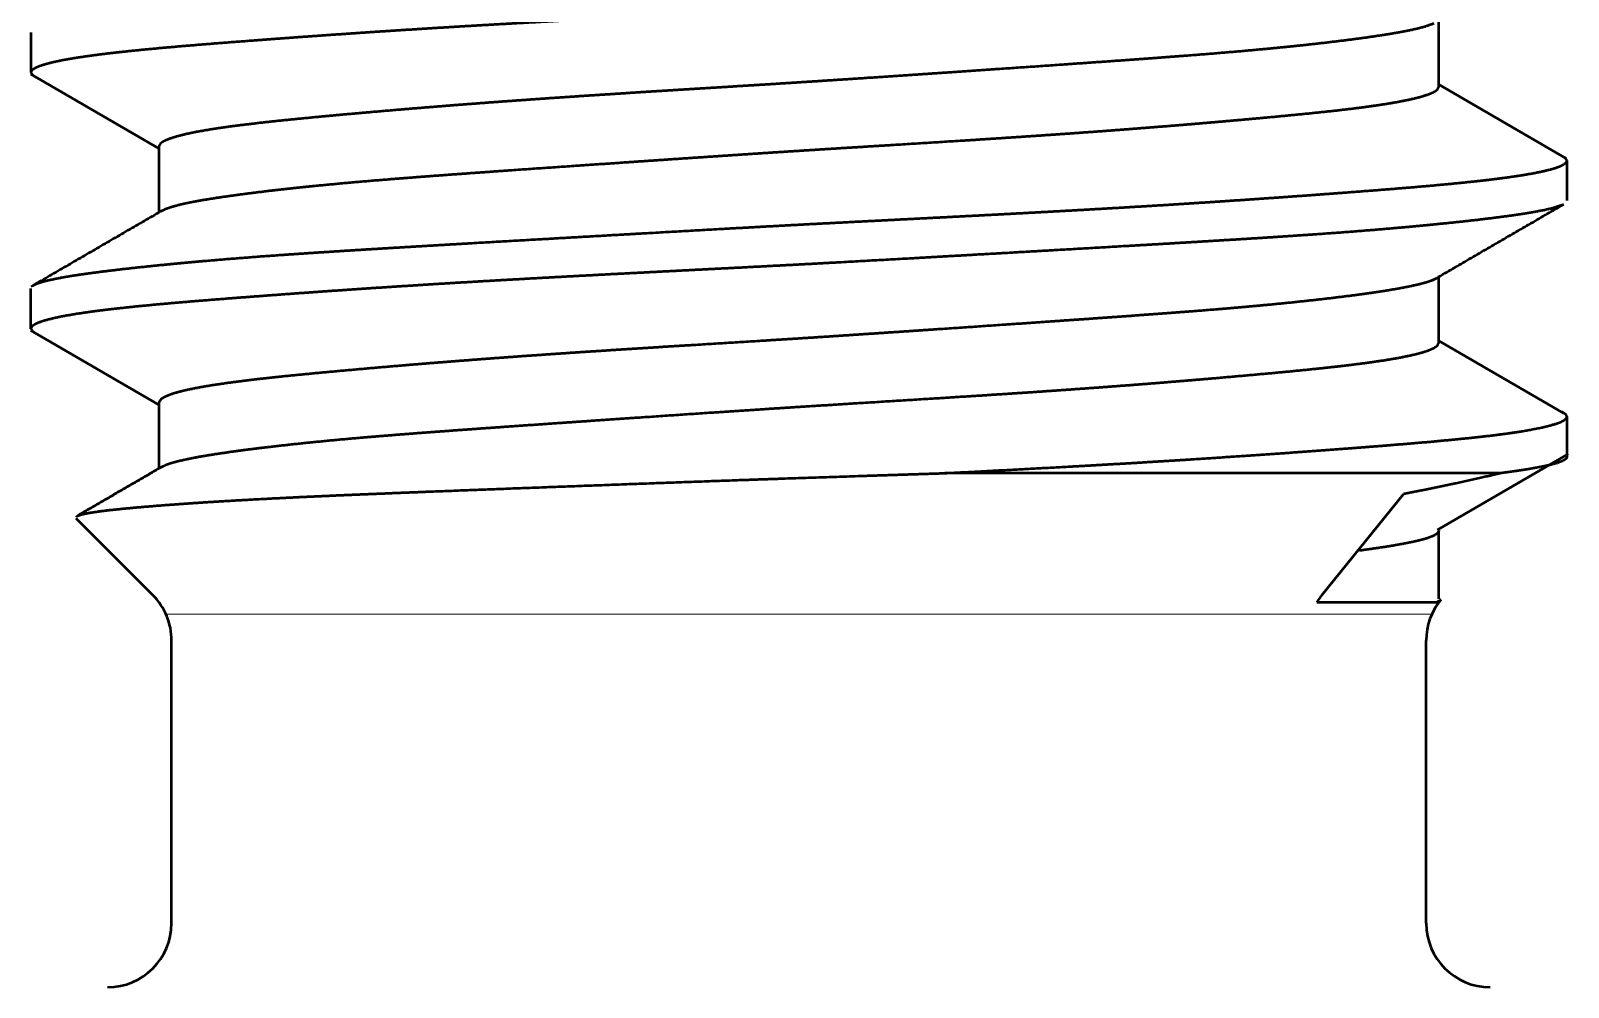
# Paper-space layout 'Layout1' of a CAD drawing. Header units: millimetres. Extents: x 0 to 420, y 0 to 297.
# Drawn here: x 111.19 to 117.2, y 132.7 to 136.43 of the extents above; entities that cross this region are included whole.
import ezdxf

# ---------------------------------------------------------------- set-up
doc = ezdxf.new("R2010")
doc.units = ezdxf.units.MM
doc.layers.add('170', color=7, linetype='Continuous', true_color=0xffffff)

psp = doc.layouts.get("Layout1")

# ---------------------------------------------------------------- linework, layer by layer
at = {"layer": '170', "color": 155, "linetype": 'Continuous', "lineweight": 50}
for p, q in [((116.6914, 136.2122), (116.6914, 136.4707)), ((111.1914, 136.4238), (111.1914, 136.2673)), ((111.1914, 136.2673), (111.1989, 136.2562)), ((111.1914, 136.2606), (111.6914, 135.9705)), ((117.1885, 135.9324), (116.6914, 136.2208)), ((111.6914, 135.9789), (111.6914, 135.7207)), ((117.1914, 135.9238), (117.181, 135.9368)), ((117.1914, 135.7673), (117.1914, 135.9238)), ((116.6914, 135.2122), (116.6914, 135.4707)), ((111.1914, 135.2673), (111.1914, 135.4238)), ((111.1914, 135.2673), (111.1995, 135.2559)), ((111.1919, 135.2602), (111.6914, 134.9704)), ((117.1779, 134.9379), (116.6914, 135.2202)), ((111.6914, 134.9789), (111.6914, 134.7208)), ((117.1914, 134.7673), (117.1914, 134.9238)), ((116.6861, 134.482), (117.1879, 134.7739)), ((117.1914, 134.776), (117.1962, 134.7788)), ((116.2335, 134.2263), (116.5532, 134.6214)), ((111.6682, 134.2263), (111.3685, 134.526)), ((116.6914, 134.2123), (116.6914, 134.4789)), ((111.7414, 132.9456), (111.7414, 134.0495)), ((116.6414, 132.9456), (116.6414, 134.0495))]:
    psp.add_line(p, q, dxfattribs=at)
at = {"layer": '170', "color": 155, "linetype": 'Continuous', "lineweight": 13}
psp.add_line((116.6638, 134.1531), (111.7189, 134.1531), dxfattribs=at)
at = {"layer": '170', "color": 155, "linetype": 'Continuous', "lineweight": 50}
for centre, start, end in [((111.4914, 134.0495), 0, 45), ((116.8914, 134.0495), 140.54204, 180), ((111.4914, 132.9456), 270, 0), ((116.8914, 132.9456), 180, 270)]:
    psp.add_arc(centre, 0.25, start, end, dxfattribs=at)
for points, knots in [([(117.1727, 136.75), (117.1338, 136.7372), (117.1016, 136.7298), (117.0623, 136.7223), (117.0399, 136.7185), (117.0157, 136.7147), (116.9899, 136.7108), (116.9625, 136.7069), (116.9029, 136.6991), (116.837, 136.6912), (116.7648, 136.6832), (116.6862, 136.6751), (116.6446, 136.671), (116.6013, 136.6669), (116.5564, 136.6628), (116.5101, 136.6587), (116.4137, 136.6506), (116.3124, 136.6427), (116.2063, 136.635), (116.0953, 136.6275), (115.9795, 136.62), (115.8587, 136.6126), (115.7965, 136.6088), (115.7334, 136.605), (115.6051, 136.5974), (115.474, 136.5898), (115.2033, 136.5742), (114.9929, 136.5621), (114.8853, 136.556), (114.8129, 136.5519), (114.6316, 136.5416), (114.3398, 136.5253), (114.1933, 136.5174), (114.0462, 136.5097), (113.8618, 136.5002), (113.8249, 136.4984), (113.7516, 136.4946), (113.6065, 136.4872), (113.4633, 136.4798), (113.3221, 136.4724), (113.1828, 136.4648), (113.0455, 136.4571), (112.9775, 136.4532), (112.9101, 136.4493), (112.8434, 136.4453), (112.7778, 136.4413), (112.6498, 136.4332), (112.5258, 136.4252), (112.406, 136.417), (112.2903, 136.4089), (112.234, 136.4049), (112.1787, 136.4008), (112.1245, 136.3968), (112.0714, 136.3928), (111.9693, 136.3851), (111.8732, 136.3775), (111.7829, 136.3701), (111.6984, 136.3626), (111.6198, 136.3552), (111.547, 136.3476), (111.5298, 136.3457), (111.5129, 136.3438), (111.4964, 136.3419), (111.4803, 136.3399), (111.4494, 136.336), (111.4203, 136.3321), (111.3673, 136.3242), (111.3212, 136.3163), (111.282, 136.3082), (111.2497, 136.3), (111.2362, 136.2959), (111.2244, 136.2918), (111.2143, 136.2876), (111.2061, 136.2835), (111.1951, 136.2753), (111.1914, 136.2673)], [0, 0, 0.006812, 0.012304, 0.018965, 0.022742, 0.026807, 0.031143, 0.035746, 0.045738, 0.05678, 0.068863, 0.081994, 0.088955, 0.096184, 0.103681, 0.111416, 0.1275, 0.144394, 0.162088, 0.180584, 0.199884, 0.219998, 0.230363, 0.24087, 0.262242, 0.284086, 0.329175, 0.364218, 0.382143, 0.394191, 0.4244, 0.472984, 0.497393, 0.521877, 0.552591, 0.558724, 0.570929, 0.595091, 0.618931, 0.642448, 0.665646, 0.68852, 0.699835, 0.711066, 0.722171, 0.733101, 0.754438, 0.77509, 0.79506, 0.814347, 0.823734, 0.832948, 0.841988, 0.85085, 0.867872, 0.883906, 0.898971, 0.91307, 0.926204, 0.938366, 0.941254, 0.94408, 0.946843, 0.94954, 0.954714, 0.959599, 0.968508, 0.976282, 0.982937, 0.988481, 0.990837, 0.992916, 0.994722, 0.996256, 0.998535, 1, 1]), ([(116.6708, 136.4587), (116.6365, 136.4462), (116.6042, 136.4379), (116.5645, 136.4294), (116.5418, 136.4251), (116.5173, 136.4207), (116.4911, 136.4163), (116.4633, 136.412), (116.4027, 136.4031), (116.3355, 136.3942), (116.2618, 136.3852), (116.1816, 136.3761), (116.1605, 136.3738), (116.139, 136.3715), (116.1171, 136.3692), (116.0948, 136.367), (116.0493, 136.3624), (116.0025, 136.358), (115.9052, 136.3492), (115.803, 136.3407), (115.6959, 136.3323), (115.5838, 136.3238), (115.555, 136.3217), (115.4964, 136.3175), (115.4067, 136.3111), (115.2226, 136.2982), (114.9674, 136.2806), (114.7687, 136.267), (114.6331, 136.2578), (114.4287, 136.2441), (114.2921, 136.2351), (114.1552, 136.2263), (114.0179, 136.2177), (113.8804, 136.2092), (113.8117, 136.205), (113.7436, 136.2008), (113.6091, 136.1924), (113.4768, 136.184), (113.3467, 136.1755), (113.2188, 136.1669), (113.1557, 136.1625), (113.0932, 136.1581), (113.0313, 136.1536), (112.9706, 136.1491), (112.8524, 136.1401), (112.7388, 136.131), (112.6296, 136.122), (112.5249, 136.113), (112.4742, 136.1085), (112.4003, 136.1019), (112.3527, 136.0975), (112.3294, 136.0954), (112.2404, 136.0868), (112.1576, 136.0784), (112.0811, 136.07), (112.0108, 136.0616), (111.978, 136.0573), (111.9467, 136.053), (111.9171, 136.0486), (111.8892, 136.0442), (111.839, 136.0354), (111.7961, 136.0265), (111.7605, 136.0175), (111.7322, 136.0084), (111.7208, 136.0038), (111.7112, 135.9992), (111.7071, 135.9969), (111.7034, 135.9946), (111.7003, 135.9923), (111.6976, 135.9901), (111.6914, 135.9788)], [0, 0, 0.007275, 0.013916, 0.022013, 0.026621, 0.03158, 0.036872, 0.042493, 0.054704, 0.06821, 0.083003, 0.099101, 0.103333, 0.107646, 0.11204, 0.116507, 0.125623, 0.134988, 0.154457, 0.174904, 0.196327, 0.218734, 0.224491, 0.236197, 0.254122, 0.290922, 0.341917, 0.381616, 0.408706, 0.449537, 0.476829, 0.50418, 0.531589, 0.559058, 0.572772, 0.586375, 0.613246, 0.639675, 0.665662, 0.69121, 0.703816, 0.716312, 0.728677, 0.740827, 0.764446, 0.787172, 0.809012, 0.829963, 0.840102, 0.854888, 0.86443, 0.869085, 0.886914, 0.903495, 0.918845, 0.932964, 0.93956, 0.945844, 0.951814, 0.957443, 0.967606, 0.976333, 0.983655, 0.989588, 0.992042, 0.994161, 0.995096, 0.995952, 0.996731, 0.997431, 1, 1]), ([(111.7018, 135.7268), (111.719, 135.7355), (111.7436, 135.744), (111.7758, 135.7526), (111.7949, 135.7569), (111.8159, 135.7613), (111.8271, 135.7635), (111.8389, 135.7657), (111.8511, 135.7679), (111.8637, 135.7701), (111.9186, 135.779), (111.9803, 135.788), (112.0489, 135.7971), (112.1243, 135.8063), (112.1646, 135.811), (112.2067, 135.8156), (112.2283, 135.8179), (112.2504, 135.8203), (112.2729, 135.8226), (112.2957, 135.8249), (112.3902, 135.834), (112.4899, 135.8429), (112.5948, 135.8516), (112.705, 135.8602), (112.762, 135.8645), (112.85, 135.871), (112.9102, 135.8753), (113.0642, 135.8863), (113.3202, 135.904), (113.5199, 135.9177), (113.588, 135.9223), (113.6569, 135.927), (113.6914, 135.9294), (113.8647, 135.941), (114.0037, 135.9503), (114.1432, 135.9594), (114.2831, 135.9683), (114.4234, 135.977), (114.5637, 135.9856), (114.838, 136.0027), (114.9718, 136.0114), (115.1035, 136.0201), (115.1684, 136.0245), (115.2328, 136.029), (115.2967, 136.0335), (115.3596, 136.0381), (115.4819, 136.0473), (115.5996, 136.0565), (115.7127, 136.0657), (115.8213, 136.0749), (115.8738, 136.0795), (115.9252, 136.0841), (115.9754, 136.0886), (116.0242, 136.093), (116.1168, 136.1018), (116.203, 136.1104), (116.2827, 136.1189), (116.3561, 136.1275), (116.3903, 136.1319), (116.4229, 136.1363), (116.4539, 136.1407), (116.4831, 136.1452), (116.5356, 136.1542), (116.5805, 136.1632), (116.6179, 136.1724), (116.6477, 136.1817), (116.6598, 136.1864), (116.67, 136.191), (116.6782, 136.1957), (116.6845, 136.2004), (116.6914, 136.2125)], [0, 0, 0.003833, 0.009, 0.015639, 0.019523, 0.023791, 0.026071, 0.028447, 0.03091, 0.03346, 0.044513, 0.056925, 0.070685, 0.085795, 0.093862, 0.102275, 0.106612, 0.111031, 0.115522, 0.120077, 0.138954, 0.158866, 0.179806, 0.201778, 0.213153, 0.230711, 0.242717, 0.273408, 0.32444, 0.364262, 0.377835, 0.391558, 0.398449, 0.432981, 0.460697, 0.488494, 0.516372, 0.544329, 0.572283, 0.626947, 0.653619, 0.679855, 0.692805, 0.705646, 0.718373, 0.730917, 0.75531, 0.778785, 0.801359, 0.823026, 0.833515, 0.843777, 0.853803, 0.863545, 0.88205, 0.899272, 0.915225, 0.929909, 0.936773, 0.943319, 0.949538, 0.955406, 0.966004, 0.975116, 0.982772, 0.98899, 0.991565, 0.993792, 0.995676, 0.997226, 1, 1]), ([(111.2, 135.4356), (111.2059, 135.4391), (111.2239, 135.4465), (111.249, 135.4539), (111.2812, 135.4613), (111.3205, 135.4688), (111.3429, 135.4726), (111.3671, 135.4764), (111.3929, 135.4803), (111.4203, 135.4842), (111.4799, 135.492), (111.5458, 135.4999), (111.618, 135.5079), (111.6966, 135.516), (111.7382, 135.5201), (111.7815, 135.5242), (111.8264, 135.5283), (111.8727, 135.5324), (111.9691, 135.5405), (112.0704, 135.5484), (112.1765, 135.5561), (112.2875, 135.5636), (112.4033, 135.5711), (112.5241, 135.5786), (112.5863, 135.5823), (112.6494, 135.5861), (112.7777, 135.5937), (112.9088, 135.6013), (113.1795, 135.6169), (113.3899, 135.629), (113.4975, 135.6351), (113.5337, 135.6372), (113.6061, 135.6413), (113.8969, 135.6577), (114.043, 135.6658), (114.1895, 135.6737), (114.3366, 135.6814), (114.521, 135.6909), (114.5579, 135.6927), (114.6312, 135.6965), (114.7763, 135.7039), (114.9195, 135.7113), (115.0607, 135.7187), (115.2, 135.7263), (115.3373, 135.734), (115.4053, 135.7379), (115.4727, 135.7418), (115.5394, 135.7458), (115.605, 135.7498), (115.733, 135.7579), (115.857, 135.766), (115.9768, 135.7741), (116.0925, 135.7822), (116.1488, 135.7862), (116.2041, 135.7903), (116.2583, 135.7943), (116.3114, 135.7983), (116.4135, 135.806), (116.5096, 135.8136), (116.5999, 135.821), (116.6844, 135.8285), (116.763, 135.8359), (116.8358, 135.8435), (116.853, 135.8454), (116.8699, 135.8473), (116.8864, 135.8492), (116.9025, 135.8512), (116.9334, 135.8551), (116.9625, 135.859), (117.0155, 135.8669), (117.0616, 135.8749), (117.1008, 135.8829), (117.1331, 135.8911), (117.1466, 135.8952), (117.1584, 135.8993), (117.1685, 135.9035), (117.1767, 135.9076), (117.1877, 135.9158), (117.1914, 135.9238)], [0, 0, 0.001147, 0.004378, 0.008719, 0.0142, 0.020846, 0.024617, 0.028675, 0.033002, 0.037595, 0.04757, 0.058588, 0.070648, 0.083756, 0.090703, 0.097918, 0.105402, 0.113122, 0.129173, 0.146034, 0.163695, 0.182157, 0.201418, 0.221495, 0.231838, 0.242326, 0.263658, 0.285461, 0.330461, 0.365439, 0.383328, 0.389339, 0.401375, 0.449712, 0.473996, 0.498357, 0.522796, 0.553449, 0.559572, 0.571753, 0.595869, 0.619663, 0.643135, 0.666288, 0.689117, 0.70041, 0.711622, 0.722704, 0.733613, 0.754911, 0.775521, 0.795454, 0.814705, 0.824074, 0.83327, 0.842291, 0.851138, 0.868125, 0.88413, 0.899165, 0.913236, 0.926347, 0.938486, 0.941368, 0.944187, 0.946947, 0.949639, 0.954803, 0.959677, 0.968568, 0.976329, 0.982972, 0.988503, 0.990854, 0.992931, 0.994733, 0.996264, 0.998539, 1, 1]), ([(117.172, 135.7497), (117.1338, 135.7372), (117.1016, 135.7298), (117.0623, 135.7223), (117.0399, 135.7185), (117.0157, 135.7147), (116.9899, 135.7108), (116.9625, 135.7069), (116.9029, 135.6991), (116.837, 135.6912), (116.7648, 135.6832), (116.6862, 135.6751), (116.6446, 135.671), (116.6013, 135.6669), (116.5564, 135.6628), (116.5101, 135.6587), (116.4137, 135.6506), (116.3124, 135.6427), (116.2063, 135.635), (116.0953, 135.6275), (115.9795, 135.62), (115.8587, 135.6126), (115.7965, 135.6088), (115.7334, 135.605), (115.6051, 135.5974), (115.474, 135.5898), (115.2033, 135.5742), (114.9929, 135.5621), (114.8853, 135.556), (114.8129, 135.5519), (114.6316, 135.5416), (114.3398, 135.5253), (114.1933, 135.5174), (114.0462, 135.5097), (113.8618, 135.5002), (113.8249, 135.4984), (113.7516, 135.4946), (113.6065, 135.4872), (113.4633, 135.4798), (113.3221, 135.4724), (113.1828, 135.4648), (113.0455, 135.4571), (112.9775, 135.4532), (112.8434, 135.4453), (112.7778, 135.4413), (112.6498, 135.4332), (112.5258, 135.4252), (112.406, 135.417), (112.2903, 135.4089), (112.234, 135.4049), (112.1515, 135.3988), (112.0978, 135.3948), (111.9693, 135.3851), (111.8732, 135.3775), (111.7829, 135.3701), (111.6984, 135.3626), (111.6198, 135.3552), (111.547, 135.3476), (111.5298, 135.3457), (111.5129, 135.3438), (111.4964, 135.3419), (111.4803, 135.3399), (111.4494, 135.336), (111.4203, 135.3321), (111.3673, 135.3242), (111.3212, 135.3163), (111.282, 135.3082), (111.2497, 135.3), (111.2362, 135.2959), (111.2244, 135.2918), (111.2143, 135.2876), (111.2061, 135.2835), (111.1951, 135.2753), (111.1914, 135.2673)], [0, 0, 0.006693, 0.012186, 0.018847, 0.022625, 0.02669, 0.031026, 0.03563, 0.045623, 0.056666, 0.068751, 0.081884, 0.088845, 0.096076, 0.103574, 0.111309, 0.127395, 0.144291, 0.161988, 0.180485, 0.199788, 0.219904, 0.23027, 0.240779, 0.262153, 0.284, 0.329094, 0.364142, 0.382069, 0.394118, 0.42433, 0.472921, 0.497333, 0.52182, 0.552538, 0.558671, 0.570877, 0.595042, 0.618885, 0.642405, 0.665605, 0.688482, 0.699799, 0.722138, 0.733069, 0.754409, 0.775063, 0.795035, 0.814325, 0.823713, 0.837471, 0.846425, 0.867856, 0.883892, 0.898959, 0.913059, 0.926195, 0.938359, 0.941247, 0.944073, 0.946837, 0.949534, 0.954709, 0.959594, 0.968504, 0.976279, 0.982935, 0.988479, 0.990835, 0.992915, 0.994721, 0.996256, 0.998535, 1, 1]), ([(116.67, 135.4583), (116.6656, 135.4563), (116.6604, 135.4542), (116.6547, 135.4521), (116.6486, 135.45), (116.642, 135.4479), (116.6111, 135.4395), (116.573, 135.4311), (116.5278, 135.4225), (116.4755, 135.4138), (116.4466, 135.4094), (116.4159, 135.405), (116.3999, 135.4027), (116.3834, 135.4005), (116.3666, 135.3982), (116.3493, 135.396), (116.2766, 135.3869), (116.198, 135.3779), (116.1133, 135.3689), (116.0228, 135.3599), (115.9752, 135.3555), (115.9262, 135.3511), (115.9011, 135.3489), (115.8756, 135.3467), (115.8498, 135.3445), (115.8238, 135.3424), (115.717, 135.3339), (115.6062, 135.3255), (115.4912, 135.3171), (115.3722, 135.3086), (115.249, 135.3), (115.1859, 135.2956), (114.9926, 135.2823), (114.7287, 135.2643), (114.5942, 135.2552), (114.4578, 135.2461), (114.3889, 135.2415), (114.3198, 135.2369), (114.1819, 135.228), (114.0447, 135.2194), (113.7726, 135.2026), (113.6377, 135.1942), (113.5705, 135.19), (113.5036, 135.1857), (113.3719, 135.1772), (113.2435, 135.1686), (113.1183, 135.1599), (112.9962, 135.151), (112.8774, 135.142), (112.7618, 135.1329), (112.6507, 135.1238), (112.5448, 135.1147), (112.4443, 135.1059), (112.349, 135.0972), (112.259, 135.0887), (112.1743, 135.0802), (112.154, 135.0781), (112.1341, 135.0759), (112.1147, 135.0738), (112.0957, 135.0717), (112.0589, 135.0675), (112.0239, 135.0632), (111.9589, 135.0547), (111.9007, 135.0461), (111.8492, 135.0373), (111.8045, 135.0284), (111.7944, 135.0261), (111.7848, 135.0238), (111.7757, 135.0215), (111.767, 135.0193), (111.7511, 135.0147), (111.7371, 135.0101), (111.7147, 135.001), (111.6998, 134.992), (111.6914, 134.9787)], [0, 0, 0.000961, 0.002082, 0.003291, 0.004585, 0.005965, 0.012348, 0.020123, 0.029294, 0.039871, 0.045694, 0.051876, 0.055105, 0.058418, 0.061807, 0.065272, 0.079878, 0.09567, 0.112636, 0.130784, 0.140304, 0.150123, 0.155149, 0.160245, 0.165403, 0.170609, 0.191959, 0.214129, 0.237109, 0.260906, 0.285521, 0.298144, 0.336761, 0.389497, 0.41639, 0.44364, 0.457398, 0.471222, 0.498776, 0.526178, 0.580528, 0.607478, 0.620897, 0.634269, 0.660579, 0.686244, 0.711274, 0.73567, 0.759431, 0.782543, 0.804782, 0.825956, 0.84608, 0.865158, 0.883185, 0.900151, 0.904222, 0.908209, 0.912108, 0.915923, 0.923297, 0.930332, 0.943402, 0.955143, 0.965557, 0.974638, 0.976698, 0.978669, 0.980547, 0.982332, 0.985629, 0.988566, 0.993384, 0.996869, 1, 1]), ([(111.7029, 134.7274), (111.718, 134.7351), (111.7234, 134.7373), (111.7293, 134.7394), (111.7356, 134.7416), (111.7425, 134.7437), (111.7577, 134.748), (111.7748, 134.7523), (111.8144, 134.761), (111.8614, 134.7697), (111.9156, 134.7785), (111.9772, 134.7876), (111.9938, 134.7898), (112.0108, 134.7921), (112.0283, 134.7945), (112.0462, 134.7968), (112.0833, 134.8014), (112.122, 134.806), (112.2038, 134.8153), (112.2915, 134.8245), (112.3853, 134.8336), (112.485, 134.8425), (112.5371, 134.8469), (112.5908, 134.8513), (112.6457, 134.8556), (112.7016, 134.86), (112.8164, 134.8685), (112.9352, 134.8771), (113.0579, 134.8858), (113.2494, 134.8991), (113.3817, 134.9082), (113.5835, 134.922), (113.8577, 134.9406), (114.0673, 134.9544), (114.2085, 134.9635), (114.4188, 134.9767), (114.6951, 134.9938), (114.8993, 135.0067), (115.0336, 135.0154), (115.0996, 135.0198), (115.2286, 135.0287), (115.3541, 135.0377), (115.4759, 135.0468), (115.594, 135.056), (115.6517, 135.0607), (115.7084, 135.0654), (115.764, 135.07), (115.8181, 135.0746), (115.9219, 135.0838), (116.02, 135.0926), (116.1123, 135.1013), (116.199, 135.1099), (116.2401, 135.1143), (116.2797, 135.1186), (116.3178, 135.1229), (116.354, 135.1273), (116.4209, 135.136), (116.4806, 135.1448), (116.5331, 135.1537), (116.5785, 135.1628), (116.5984, 135.1674), (116.6165, 135.1721), (116.6249, 135.1744), (116.6327, 135.1767), (116.6401, 135.1791), (116.6469, 135.1814), (116.6694, 135.1907), (116.684, 135.2), (116.6914, 135.2125)], [0, 0, 0.003384, 0.004533, 0.005776, 0.007116, 0.008548, 0.011688, 0.015186, 0.023258, 0.032762, 0.043697, 0.056079, 0.059402, 0.062819, 0.066328, 0.069929, 0.077367, 0.08511, 0.101485, 0.119042, 0.137775, 0.157693, 0.168102, 0.178812, 0.189766, 0.20092, 0.223824, 0.247513, 0.271985, 0.310173, 0.336558, 0.376789, 0.431463, 0.473244, 0.501406, 0.543306, 0.598376, 0.63908, 0.665862, 0.679009, 0.704751, 0.729767, 0.754062, 0.777632, 0.789141, 0.800467, 0.811557, 0.822357, 0.843091, 0.862683, 0.88114, 0.898457, 0.906682, 0.91462, 0.922231, 0.929483, 0.942905, 0.954911, 0.965514, 0.974715, 0.97879, 0.982509, 0.984234, 0.985864, 0.987397, 0.988837, 0.993672, 0.997113, 1, 1]), ([(117.1914, 134.9238), (117.1877, 134.9316), (117.1769, 134.9391), (117.1709, 134.9419)], [0, 0, 0.301816, 0.767297, 1, 1]), ([(114.761, 134.7031), (115.0134, 134.7162), (115.2581, 134.7295), (115.3776, 134.7363), (115.4951, 134.7432), (115.6107, 134.7502), (115.7241, 134.7573), (115.9406, 134.7716), (116.1431, 134.7858), (116.2391, 134.7929), (116.3316, 134.7998), (116.3765, 134.8032), (116.4422, 134.8083), (116.4848, 134.8116), (116.5056, 134.8133), (116.6615, 134.8264), (116.7983, 134.8395), (116.8597, 134.8461), (116.9163, 134.8529), (116.9428, 134.8563), (116.968, 134.8598), (116.9802, 134.8615), (116.9921, 134.8632), (117.0036, 134.865), (117.0147, 134.8667), (117.0916, 134.8809), (117.1466, 134.8952), (117.1661, 134.9024), (117.1801, 134.9096), (117.1886, 134.9168), (117.1914, 134.9238)], [0, 0, 0.103156, 0.203157, 0.251989, 0.300041, 0.347301, 0.393679, 0.482236, 0.565064, 0.604348, 0.642199, 0.660583, 0.687479, 0.704902, 0.713428, 0.777251, 0.833351, 0.858538, 0.881803, 0.892707, 0.903125, 0.908143, 0.913034, 0.917778, 0.922385, 0.954268, 0.977497, 0.985962, 0.992381, 0.996901, 1, 1]), ([(117.1914, 134.7673), (117.1873, 134.7591), (117.1751, 134.7511), (117.1549, 134.7432), (117.1267, 134.7354), (117.0905, 134.7275), (117.0462, 134.7195), (117.0339, 134.7175), (117.021, 134.7155), (117.0077, 134.7134), (116.9939, 134.7114), (116.9649, 134.7073), (116.9339, 134.7031)], [0, 0, 0.034032, 0.088039, 0.168297, 0.276557, 0.413532, 0.579966, 0.626235, 0.674317, 0.724186, 0.775832, 0.884364, 1, 1]), ([(111.37, 134.5343), (111.3755, 134.5372), (111.3927, 134.5426), (111.4188, 134.548), (111.4352, 134.5507), (111.4538, 134.5534), (111.4639, 134.5548), (111.4747, 134.5562), (111.4859, 134.5576), (111.4978, 134.559), (111.5503, 134.5645), (111.6108, 134.5702), (111.6792, 134.5759), (111.7555, 134.5817), (111.7966, 134.5846), (111.8397, 134.5875), (111.862, 134.589), (111.8848, 134.5905), (111.9081, 134.5919), (111.932, 134.5934), (112.0312, 134.5992), (112.1369, 134.6049), (112.2487, 134.6104), (112.3668, 134.6157), (112.4281, 134.6184), (112.491, 134.621), (112.6215, 134.6263), (112.7569, 134.6317), (113.0387, 134.6425), (113.3352, 134.6536), (113.6451, 134.6651), (113.9601, 134.6765), (114.119, 134.682), (114.4396, 134.6927), (114.5203, 134.6954), (114.6008, 134.698), (114.761, 134.7031)], [0, 0, 0.001839, 0.007139, 0.014982, 0.019869, 0.025407, 0.028418, 0.031599, 0.034942, 0.038449, 0.053988, 0.071873, 0.092079, 0.1146, 0.126729, 0.139447, 0.146026, 0.152757, 0.159639, 0.166658, 0.195934, 0.227065, 0.260032, 0.29482, 0.312895, 0.331426, 0.369861, 0.409731, 0.492752, 0.580088, 0.671362, 0.764142, 0.810936, 0.905351, 0.92911, 0.952811, 1, 1]), ([(116.9339, 134.7031), (116.4105, 134.7031), (114.761, 134.7031)], [0, 0, 0.240862, 1, 1]), ([(116.9339, 134.7031), (116.849, 134.6832), (116.7572, 134.663), (116.6586, 134.6424), (116.5532, 134.6214)], [0, 0, 0.223993, 0.465373, 0.724031, 1, 1]), ([(116.6914, 134.4787), (116.6838, 134.4664), (116.6695, 134.458), (116.6476, 134.4497), (116.6339, 134.4455), (116.6183, 134.4413), (116.6098, 134.4392), (116.6008, 134.4371), (116.5913, 134.4349), (116.5814, 134.4328), (116.5372, 134.4242), (116.4862, 134.4156), (116.3811, 134.4002)], [0, 0, 0.044286, 0.095399, 0.167138, 0.211184, 0.260798, 0.287729, 0.316092, 0.345909, 0.377158, 0.51522, 0.674023, 1, 1]), ([(116.2335, 134.2263), (116.2237, 134.2134), (116.2147, 134.1996)], [0, 0, 0.496503, 1, 1]), ([(116.6984, 134.2084), (116.6929, 134.2041), (116.6835, 134.1996)], [0, 0, 0.403121, 1, 1])]:
    psp.add_open_spline(points, degree=1, knots=knots, dxfattribs=at)
for points in [[(111.7062, 135.7293), (111.1925, 135.4313)], [(116.6654, 135.4556), (117.1791, 135.7538)], [(111.7074, 134.7301), (111.3772, 134.5384)], [(116.2147, 134.1996), (116.6835, 134.1996)]]:
    psp.add_open_spline(points, degree=1, dxfattribs=at)

doc.saveas('drawing.dxf')
